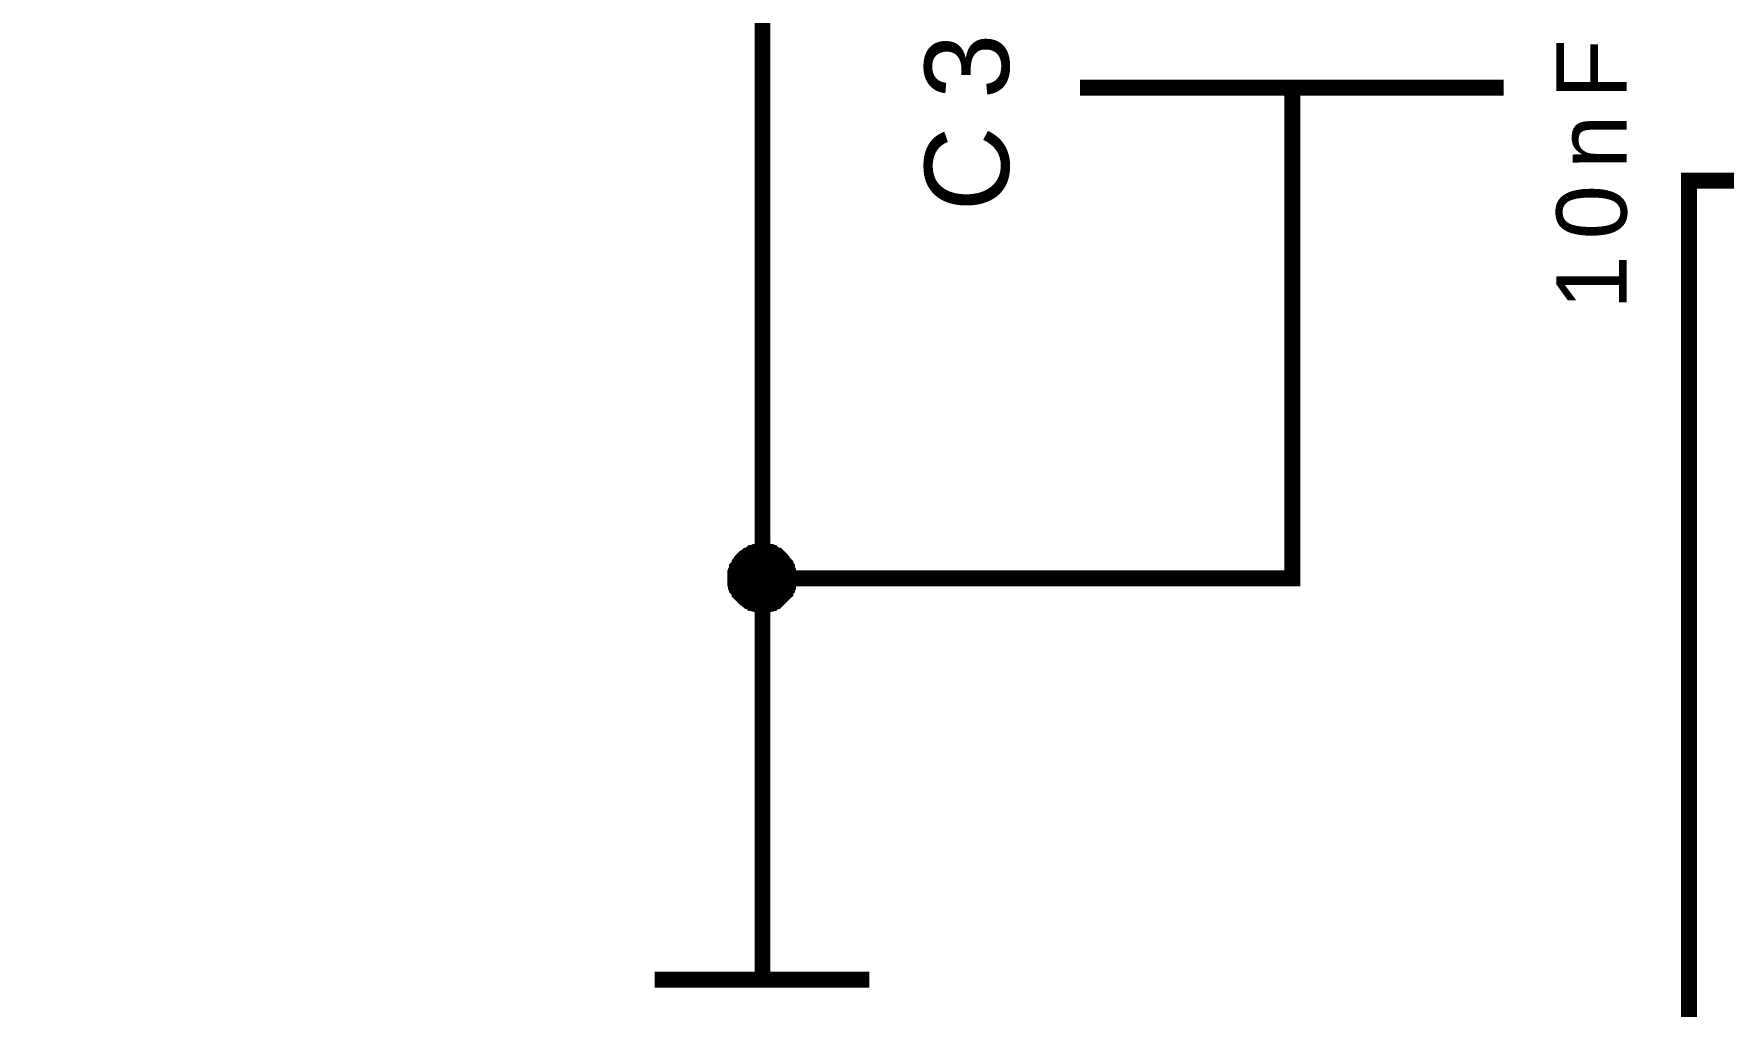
# Model space of a CAD drawing. Header units: millimetres. Extents: x -2024 to 917, y -725 to 13.
# Drawn here: x -1577.82 to -1545.95, y -422.25 to -403.9 of the extents above; entities that cross this region are included whole.
import ezdxf

# ---------------------------------------------------------------- set-up
doc = ezdxf.new("R2010")
doc.units = ezdxf.units.MM
doc.styles.get("Standard").update_dxf_attribs({"font": 'arial.ttf'})

msp = doc.modelspace()

# ---------------------------------------------------------------- linework, layer by layer
at = {"color": 7}
for points, const_width in [([(-1594.067, -389.173), (-1594.067, -396.674), (-1589.069, -396.674), (-1589.069, -430.421), (-1546.599, -430.421), (-1546.599, -406.676), (-1539.101, -406.676)], 0.3), ([(-1564.076, -396.674), (-1564.076, -414.177), (-1554.08, -414.177), (-1554.08, -407.918)], 0.3), ([(-1558.085, -404.92), (-1550.091, -404.92)], 0.3), ([(-1554.08, -404.92), (-1554.08, -407.918)], 0.3), ([(-1564.59, -414.177), (-1564.59, -414.144), (-1564.59, -414.127), (-1564.59, -414.094), (-1564.573, -414.078), (-1564.573, -414.044), (-1564.573, -414.028), (-1564.556, -413.995), (-1564.556, -413.978), (-1564.54, -413.962), (-1564.523, -413.928), (-1564.507, -413.912), (-1564.507, -413.895), (-1564.49, -413.879), (-1564.474, -413.846), (-1564.457, -413.829), (-1564.441, -413.813), (-1564.424, -413.796), (-1564.407, -413.779), (-1564.374, -413.763), (-1564.358, -413.746), (-1564.341, -413.746), (-1564.325, -413.73), (-1564.292, -413.713), (-1564.275, -413.697), (-1564.259, -413.697), (-1564.225, -413.68), (-1564.209, -413.68), (-1564.176, -413.68), (-1564.159, -413.664), (-1564.126, -413.664), (-1564.11, -413.664), (-1564.076, -413.664)], 0.3), ([(-1564.59, -414.177), (-1564.59, -414.144), (-1564.59, -414.127), (-1564.59, -414.094), (-1564.573, -414.078), (-1564.573, -414.044), (-1564.573, -414.028), (-1564.556, -413.995), (-1564.556, -413.978), (-1564.54, -413.962), (-1564.523, -413.928), (-1564.507, -413.912), (-1564.507, -413.895), (-1564.49, -413.879), (-1564.474, -413.846), (-1564.457, -413.829), (-1564.441, -413.813), (-1564.424, -413.796), (-1564.407, -413.779), (-1564.374, -413.763), (-1564.358, -413.746), (-1564.341, -413.746), (-1564.325, -413.73), (-1564.292, -413.713), (-1564.275, -413.697), (-1564.259, -413.697), (-1564.225, -413.68), (-1564.209, -413.68), (-1564.176, -413.68), (-1564.159, -413.664), (-1564.126, -413.664), (-1564.11, -413.664), (-1564.076, -413.664)], 0.3), ([(-1564.59, -414.177), (-1564.59, -414.144), (-1564.59, -414.127), (-1564.59, -414.094), (-1564.573, -414.078), (-1564.573, -414.044), (-1564.573, -414.028), (-1564.556, -413.995), (-1564.556, -413.978), (-1564.54, -413.962), (-1564.523, -413.928), (-1564.507, -413.912), (-1564.507, -413.895), (-1564.49, -413.879), (-1564.474, -413.846), (-1564.457, -413.829), (-1564.441, -413.813), (-1564.424, -413.796), (-1564.407, -413.779), (-1564.374, -413.763), (-1564.358, -413.746), (-1564.341, -413.746), (-1564.325, -413.73), (-1564.292, -413.713), (-1564.275, -413.697), (-1564.259, -413.697), (-1564.225, -413.68), (-1564.209, -413.68), (-1564.176, -413.68), (-1564.159, -413.664), (-1564.126, -413.664), (-1564.11, -413.664), (-1564.076, -413.664)], 0.3), ([(-1564.59, -414.177), (-1564.59, -414.144), (-1564.59, -414.127), (-1564.59, -414.094), (-1564.573, -414.078), (-1564.573, -414.044), (-1564.573, -414.028), (-1564.556, -413.995), (-1564.556, -413.978), (-1564.54, -413.962), (-1564.523, -413.928), (-1564.507, -413.912), (-1564.507, -413.895), (-1564.49, -413.879), (-1564.474, -413.846), (-1564.457, -413.829), (-1564.441, -413.813), (-1564.424, -413.796), (-1564.407, -413.779), (-1564.374, -413.763), (-1564.358, -413.746), (-1564.341, -413.746), (-1564.325, -413.73), (-1564.292, -413.713), (-1564.275, -413.697), (-1564.259, -413.697), (-1564.225, -413.68), (-1564.209, -413.68), (-1564.176, -413.68), (-1564.159, -413.664), (-1564.126, -413.664), (-1564.11, -413.664), (-1564.076, -413.664)], 0.3), ([(-1564.59, -414.177), (-1564.59, -414.144), (-1564.59, -414.127), (-1564.59, -414.094), (-1564.573, -414.078), (-1564.573, -414.044), (-1564.573, -414.028), (-1564.556, -413.995), (-1564.556, -413.978), (-1564.54, -413.962), (-1564.523, -413.928), (-1564.507, -413.912), (-1564.507, -413.895), (-1564.49, -413.879), (-1564.474, -413.846), (-1564.457, -413.829), (-1564.441, -413.813), (-1564.424, -413.796), (-1564.407, -413.779), (-1564.374, -413.763), (-1564.358, -413.746), (-1564.341, -413.746), (-1564.325, -413.73), (-1564.292, -413.713), (-1564.275, -413.697), (-1564.259, -413.697), (-1564.225, -413.68), (-1564.209, -413.68), (-1564.176, -413.68), (-1564.159, -413.664), (-1564.126, -413.664), (-1564.11, -413.664), (-1564.076, -413.664)], 0.0991), ([(-1564.59, -414.177), (-1564.59, -414.144), (-1564.59, -414.127), (-1564.59, -414.094), (-1564.573, -414.078), (-1564.573, -414.044), (-1564.573, -414.028), (-1564.556, -413.995), (-1564.556, -413.978), (-1564.54, -413.962), (-1564.523, -413.928), (-1564.507, -413.912), (-1564.507, -413.895), (-1564.49, -413.879), (-1564.474, -413.846), (-1564.457, -413.829), (-1564.441, -413.813), (-1564.424, -413.796), (-1564.407, -413.779), (-1564.374, -413.763), (-1564.358, -413.746), (-1564.341, -413.746), (-1564.325, -413.73), (-1564.292, -413.713), (-1564.275, -413.697), (-1564.259, -413.697), (-1564.225, -413.68), (-1564.209, -413.68), (-1564.176, -413.68), (-1564.159, -413.664), (-1564.126, -413.664), (-1564.11, -413.664), (-1564.076, -413.664)], 0.0991), ([(-1564.59, -414.177), (-1564.59, -414.144), (-1564.59, -414.127), (-1564.59, -414.094), (-1564.573, -414.078), (-1564.573, -414.044), (-1564.573, -414.028), (-1564.556, -413.995), (-1564.556, -413.978), (-1564.54, -413.962), (-1564.523, -413.928), (-1564.507, -413.912), (-1564.507, -413.895), (-1564.49, -413.879), (-1564.474, -413.846), (-1564.457, -413.829), (-1564.441, -413.813), (-1564.424, -413.796), (-1564.407, -413.779), (-1564.374, -413.763), (-1564.358, -413.746), (-1564.341, -413.746), (-1564.325, -413.73), (-1564.292, -413.713), (-1564.275, -413.697), (-1564.259, -413.697), (-1564.225, -413.68), (-1564.209, -413.68), (-1564.176, -413.68), (-1564.159, -413.664), (-1564.126, -413.664), (-1564.11, -413.664), (-1564.076, -413.664)], 0.0991), ([(-1564.59, -414.177), (-1564.59, -414.144), (-1564.59, -414.127), (-1564.59, -414.094), (-1564.573, -414.078), (-1564.573, -414.044), (-1564.573, -414.028), (-1564.556, -413.995), (-1564.556, -413.978), (-1564.54, -413.962), (-1564.523, -413.928), (-1564.507, -413.912), (-1564.507, -413.895), (-1564.49, -413.879), (-1564.474, -413.846), (-1564.457, -413.829), (-1564.441, -413.813), (-1564.424, -413.796), (-1564.407, -413.779), (-1564.374, -413.763), (-1564.358, -413.746), (-1564.341, -413.746), (-1564.325, -413.73), (-1564.292, -413.713), (-1564.275, -413.697), (-1564.259, -413.697), (-1564.225, -413.68), (-1564.209, -413.68), (-1564.176, -413.68), (-1564.159, -413.664), (-1564.126, -413.664), (-1564.11, -413.664), (-1564.076, -413.664)], 0.0991), ([(-1564.076, -413.664), (-1564.076, -413.664)], 0.3), ([(-1564.076, -413.664), (-1564.043, -413.664), (-1564.027, -413.664), (-1563.994, -413.664), (-1563.977, -413.68), (-1563.944, -413.68), (-1563.928, -413.68), (-1563.911, -413.697), (-1563.878, -413.697), (-1563.861, -413.713), (-1563.845, -413.73), (-1563.812, -413.746), (-1563.795, -413.746), (-1563.779, -413.763), (-1563.762, -413.779), (-1563.745, -413.796), (-1563.729, -413.813), (-1563.712, -413.829), (-1563.696, -413.846), (-1563.679, -413.879), (-1563.663, -413.895), (-1563.646, -413.912), (-1563.646, -413.928), (-1563.63, -413.962), (-1563.613, -413.978), (-1563.613, -413.995), (-1563.596, -414.028), (-1563.596, -414.044), (-1563.596, -414.078), (-1563.58, -414.094), (-1563.58, -414.127), (-1563.58, -414.144), (-1563.58, -414.177)], 0.3), ([(-1564.076, -413.664), (-1564.076, -413.664)], 0.3), ([(-1564.076, -413.664), (-1564.043, -413.664), (-1564.027, -413.664), (-1563.994, -413.664), (-1563.977, -413.68), (-1563.944, -413.68), (-1563.928, -413.68), (-1563.911, -413.697), (-1563.878, -413.697), (-1563.861, -413.713), (-1563.845, -413.73), (-1563.812, -413.746), (-1563.795, -413.746), (-1563.779, -413.763), (-1563.762, -413.779), (-1563.745, -413.796), (-1563.729, -413.813), (-1563.712, -413.829), (-1563.696, -413.846), (-1563.679, -413.879), (-1563.663, -413.895), (-1563.646, -413.912), (-1563.646, -413.928), (-1563.63, -413.962), (-1563.613, -413.978), (-1563.613, -413.995), (-1563.596, -414.028), (-1563.596, -414.044), (-1563.596, -414.078), (-1563.58, -414.094), (-1563.58, -414.127), (-1563.58, -414.144), (-1563.58, -414.177)], 0.3), ([(-1564.076, -413.664), (-1564.076, -413.664)], 0.3), ([(-1564.076, -413.664), (-1564.043, -413.664), (-1564.027, -413.664), (-1563.994, -413.664), (-1563.977, -413.68), (-1563.944, -413.68), (-1563.928, -413.68), (-1563.911, -413.697), (-1563.878, -413.697), (-1563.861, -413.713), (-1563.845, -413.73), (-1563.812, -413.746), (-1563.795, -413.746), (-1563.779, -413.763), (-1563.762, -413.779), (-1563.745, -413.796), (-1563.729, -413.813), (-1563.712, -413.829), (-1563.696, -413.846), (-1563.679, -413.879), (-1563.663, -413.895), (-1563.646, -413.912), (-1563.646, -413.928), (-1563.63, -413.962), (-1563.613, -413.978), (-1563.613, -413.995), (-1563.596, -414.028), (-1563.596, -414.044), (-1563.596, -414.078), (-1563.58, -414.094), (-1563.58, -414.127), (-1563.58, -414.144), (-1563.58, -414.177)], 0.3), ([(-1564.076, -413.664), (-1564.076, -413.664)], 0.3), ([(-1564.076, -413.664), (-1564.043, -413.664), (-1564.027, -413.664), (-1563.994, -413.664), (-1563.977, -413.68), (-1563.944, -413.68), (-1563.928, -413.68), (-1563.911, -413.697), (-1563.878, -413.697), (-1563.861, -413.713), (-1563.845, -413.73), (-1563.812, -413.746), (-1563.795, -413.746), (-1563.779, -413.763), (-1563.762, -413.779), (-1563.745, -413.796), (-1563.729, -413.813), (-1563.712, -413.829), (-1563.696, -413.846), (-1563.679, -413.879), (-1563.663, -413.895), (-1563.646, -413.912), (-1563.646, -413.928), (-1563.63, -413.962), (-1563.613, -413.978), (-1563.613, -413.995), (-1563.596, -414.028), (-1563.596, -414.044), (-1563.596, -414.078), (-1563.58, -414.094), (-1563.58, -414.127), (-1563.58, -414.144), (-1563.58, -414.177)], 0.3), ([(-1564.076, -413.664), (-1564.076, -413.664)], 0.0991), ([(-1564.076, -413.664), (-1564.043, -413.664), (-1564.027, -413.664), (-1563.994, -413.664), (-1563.977, -413.68), (-1563.944, -413.68), (-1563.928, -413.68), (-1563.911, -413.697), (-1563.878, -413.697), (-1563.861, -413.713), (-1563.845, -413.73), (-1563.812, -413.746), (-1563.795, -413.746), (-1563.779, -413.763), (-1563.762, -413.779), (-1563.745, -413.796), (-1563.729, -413.813), (-1563.712, -413.829), (-1563.696, -413.846), (-1563.679, -413.879), (-1563.663, -413.895), (-1563.646, -413.912), (-1563.646, -413.928), (-1563.63, -413.962), (-1563.613, -413.978), (-1563.613, -413.995), (-1563.596, -414.028), (-1563.596, -414.044), (-1563.596, -414.078), (-1563.58, -414.094), (-1563.58, -414.127), (-1563.58, -414.144), (-1563.58, -414.177)], 0.0991), ([(-1564.076, -413.664), (-1564.076, -413.664)], 0.0991), ([(-1564.076, -413.664), (-1564.043, -413.664), (-1564.027, -413.664), (-1563.994, -413.664), (-1563.977, -413.68), (-1563.944, -413.68), (-1563.928, -413.68), (-1563.911, -413.697), (-1563.878, -413.697), (-1563.861, -413.713), (-1563.845, -413.73), (-1563.812, -413.746), (-1563.795, -413.746), (-1563.779, -413.763), (-1563.762, -413.779), (-1563.745, -413.796), (-1563.729, -413.813), (-1563.712, -413.829), (-1563.696, -413.846), (-1563.679, -413.879), (-1563.663, -413.895), (-1563.646, -413.912), (-1563.646, -413.928), (-1563.63, -413.962), (-1563.613, -413.978), (-1563.613, -413.995), (-1563.596, -414.028), (-1563.596, -414.044), (-1563.596, -414.078), (-1563.58, -414.094), (-1563.58, -414.127), (-1563.58, -414.144), (-1563.58, -414.177)], 0.0991), ([(-1564.076, -413.664), (-1564.076, -413.664)], 0.0991), ([(-1564.076, -413.664), (-1564.043, -413.664), (-1564.027, -413.664), (-1563.994, -413.664), (-1563.977, -413.68), (-1563.944, -413.68), (-1563.928, -413.68), (-1563.911, -413.697), (-1563.878, -413.697), (-1563.861, -413.713), (-1563.845, -413.73), (-1563.812, -413.746), (-1563.795, -413.746), (-1563.779, -413.763), (-1563.762, -413.779), (-1563.745, -413.796), (-1563.729, -413.813), (-1563.712, -413.829), (-1563.696, -413.846), (-1563.679, -413.879), (-1563.663, -413.895), (-1563.646, -413.912), (-1563.646, -413.928), (-1563.63, -413.962), (-1563.613, -413.978), (-1563.613, -413.995), (-1563.596, -414.028), (-1563.596, -414.044), (-1563.596, -414.078), (-1563.58, -414.094), (-1563.58, -414.127), (-1563.58, -414.144), (-1563.58, -414.177)], 0.0991), ([(-1564.076, -413.664), (-1564.076, -413.664)], 0.0991), ([(-1564.076, -413.664), (-1564.043, -413.664), (-1564.027, -413.664), (-1563.994, -413.664), (-1563.977, -413.68), (-1563.944, -413.68), (-1563.928, -413.68), (-1563.911, -413.697), (-1563.878, -413.697), (-1563.861, -413.713), (-1563.845, -413.73), (-1563.812, -413.746), (-1563.795, -413.746), (-1563.779, -413.763), (-1563.762, -413.779), (-1563.745, -413.796), (-1563.729, -413.813), (-1563.712, -413.829), (-1563.696, -413.846), (-1563.679, -413.879), (-1563.663, -413.895), (-1563.646, -413.912), (-1563.646, -413.928), (-1563.63, -413.962), (-1563.613, -413.978), (-1563.613, -413.995), (-1563.596, -414.028), (-1563.596, -414.044), (-1563.596, -414.078), (-1563.58, -414.094), (-1563.58, -414.127), (-1563.58, -414.144), (-1563.58, -414.177)], 0.0991), ([(-1564.076, -414.674), (-1564.11, -414.674), (-1564.126, -414.674), (-1564.159, -414.674), (-1564.176, -414.657), (-1564.209, -414.657), (-1564.225, -414.657), (-1564.259, -414.641), (-1564.275, -414.641), (-1564.292, -414.624), (-1564.325, -414.607), (-1564.341, -414.607), (-1564.358, -414.591), (-1564.374, -414.574), (-1564.407, -414.558), (-1564.424, -414.541), (-1564.441, -414.525), (-1564.457, -414.508), (-1564.474, -414.491), (-1564.49, -414.475), (-1564.507, -414.458), (-1564.507, -414.442), (-1564.523, -414.409), (-1564.54, -414.392), (-1564.556, -414.376), (-1564.556, -414.342), (-1564.573, -414.326), (-1564.573, -414.309), (-1564.573, -414.276), (-1564.59, -414.26), (-1564.59, -414.227), (-1564.59, -414.21), (-1564.59, -414.177)], 0.3), ([(-1564.59, -414.177), (-1564.59, -414.177)], 0.3), ([(-1564.076, -414.674), (-1564.11, -414.674), (-1564.126, -414.674), (-1564.159, -414.674), (-1564.176, -414.657), (-1564.209, -414.657), (-1564.225, -414.657), (-1564.259, -414.641), (-1564.275, -414.641), (-1564.292, -414.624), (-1564.325, -414.607), (-1564.341, -414.607), (-1564.358, -414.591), (-1564.374, -414.574), (-1564.407, -414.558), (-1564.424, -414.541), (-1564.441, -414.525), (-1564.457, -414.508), (-1564.474, -414.491), (-1564.49, -414.475), (-1564.507, -414.458), (-1564.507, -414.442), (-1564.523, -414.409), (-1564.54, -414.392), (-1564.556, -414.376), (-1564.556, -414.342), (-1564.573, -414.326), (-1564.573, -414.309), (-1564.573, -414.276), (-1564.59, -414.26), (-1564.59, -414.227), (-1564.59, -414.21), (-1564.59, -414.177)], 0.3), ([(-1564.59, -414.177), (-1564.59, -414.177)], 0.3), ([(-1564.076, -414.674), (-1564.11, -414.674), (-1564.126, -414.674), (-1564.159, -414.674), (-1564.176, -414.657), (-1564.209, -414.657), (-1564.225, -414.657), (-1564.259, -414.641), (-1564.275, -414.641), (-1564.292, -414.624), (-1564.325, -414.607), (-1564.341, -414.607), (-1564.358, -414.591), (-1564.374, -414.574), (-1564.407, -414.558), (-1564.424, -414.541), (-1564.441, -414.525), (-1564.457, -414.508), (-1564.474, -414.491), (-1564.49, -414.475), (-1564.507, -414.458), (-1564.507, -414.442), (-1564.523, -414.409), (-1564.54, -414.392), (-1564.556, -414.376), (-1564.556, -414.342), (-1564.573, -414.326), (-1564.573, -414.309), (-1564.573, -414.276), (-1564.59, -414.26), (-1564.59, -414.227), (-1564.59, -414.21), (-1564.59, -414.177)], 0.3), ([(-1564.59, -414.177), (-1564.59, -414.177)], 0.3), ([(-1564.076, -414.674), (-1564.11, -414.674), (-1564.126, -414.674), (-1564.159, -414.674), (-1564.176, -414.657), (-1564.209, -414.657), (-1564.225, -414.657), (-1564.259, -414.641), (-1564.275, -414.641), (-1564.292, -414.624), (-1564.325, -414.607), (-1564.341, -414.607), (-1564.358, -414.591), (-1564.374, -414.574), (-1564.407, -414.558), (-1564.424, -414.541), (-1564.441, -414.525), (-1564.457, -414.508), (-1564.474, -414.491), (-1564.49, -414.475), (-1564.507, -414.458), (-1564.507, -414.442), (-1564.523, -414.409), (-1564.54, -414.392), (-1564.556, -414.376), (-1564.556, -414.342), (-1564.573, -414.326), (-1564.573, -414.309), (-1564.573, -414.276), (-1564.59, -414.26), (-1564.59, -414.227), (-1564.59, -414.21), (-1564.59, -414.177)], 0.3), ([(-1564.59, -414.177), (-1564.59, -414.177)], 0.3), ([(-1564.076, -414.674), (-1564.11, -414.674), (-1564.126, -414.674), (-1564.159, -414.674), (-1564.176, -414.657), (-1564.209, -414.657), (-1564.225, -414.657), (-1564.259, -414.641), (-1564.275, -414.641), (-1564.292, -414.624), (-1564.325, -414.607), (-1564.341, -414.607), (-1564.358, -414.591), (-1564.374, -414.574), (-1564.407, -414.558), (-1564.424, -414.541), (-1564.441, -414.525), (-1564.457, -414.508), (-1564.474, -414.491), (-1564.49, -414.475), (-1564.507, -414.458), (-1564.507, -414.442), (-1564.523, -414.409), (-1564.54, -414.392), (-1564.556, -414.376), (-1564.556, -414.342), (-1564.573, -414.326), (-1564.573, -414.309), (-1564.573, -414.276), (-1564.59, -414.26), (-1564.59, -414.227), (-1564.59, -414.21), (-1564.59, -414.177)], 0.0991), ([(-1564.59, -414.177), (-1564.59, -414.177)], 0.0991), ([(-1564.076, -414.674), (-1564.11, -414.674), (-1564.126, -414.674), (-1564.159, -414.674), (-1564.176, -414.657), (-1564.209, -414.657), (-1564.225, -414.657), (-1564.259, -414.641), (-1564.275, -414.641), (-1564.292, -414.624), (-1564.325, -414.607), (-1564.341, -414.607), (-1564.358, -414.591), (-1564.374, -414.574), (-1564.407, -414.558), (-1564.424, -414.541), (-1564.441, -414.525), (-1564.457, -414.508), (-1564.474, -414.491), (-1564.49, -414.475), (-1564.507, -414.458), (-1564.507, -414.442), (-1564.523, -414.409), (-1564.54, -414.392), (-1564.556, -414.376), (-1564.556, -414.342), (-1564.573, -414.326), (-1564.573, -414.309), (-1564.573, -414.276), (-1564.59, -414.26), (-1564.59, -414.227), (-1564.59, -414.21), (-1564.59, -414.177)], 0.0991), ([(-1564.59, -414.177), (-1564.59, -414.177)], 0.0991), ([(-1564.076, -414.674), (-1564.11, -414.674), (-1564.126, -414.674), (-1564.159, -414.674), (-1564.176, -414.657), (-1564.209, -414.657), (-1564.225, -414.657), (-1564.259, -414.641), (-1564.275, -414.641), (-1564.292, -414.624), (-1564.325, -414.607), (-1564.341, -414.607), (-1564.358, -414.591), (-1564.374, -414.574), (-1564.407, -414.558), (-1564.424, -414.541), (-1564.441, -414.525), (-1564.457, -414.508), (-1564.474, -414.491), (-1564.49, -414.475), (-1564.507, -414.458), (-1564.507, -414.442), (-1564.523, -414.409), (-1564.54, -414.392), (-1564.556, -414.376), (-1564.556, -414.342), (-1564.573, -414.326), (-1564.573, -414.309), (-1564.573, -414.276), (-1564.59, -414.26), (-1564.59, -414.227), (-1564.59, -414.21), (-1564.59, -414.177)], 0.0991), ([(-1564.59, -414.177), (-1564.59, -414.177)], 0.0991), ([(-1564.076, -414.674), (-1564.11, -414.674), (-1564.126, -414.674), (-1564.159, -414.674), (-1564.176, -414.657), (-1564.209, -414.657), (-1564.225, -414.657), (-1564.259, -414.641), (-1564.275, -414.641), (-1564.292, -414.624), (-1564.325, -414.607), (-1564.341, -414.607), (-1564.358, -414.591), (-1564.374, -414.574), (-1564.407, -414.558), (-1564.424, -414.541), (-1564.441, -414.525), (-1564.457, -414.508), (-1564.474, -414.491), (-1564.49, -414.475), (-1564.507, -414.458), (-1564.507, -414.442), (-1564.523, -414.409), (-1564.54, -414.392), (-1564.556, -414.376), (-1564.556, -414.342), (-1564.573, -414.326), (-1564.573, -414.309), (-1564.573, -414.276), (-1564.59, -414.26), (-1564.59, -414.227), (-1564.59, -414.21), (-1564.59, -414.177)], 0.0991), ([(-1564.59, -414.177), (-1564.59, -414.177)], 0.0991), ([(-1563.58, -414.177), (-1563.58, -414.21), (-1563.58, -414.227), (-1563.58, -414.26), (-1563.596, -414.276), (-1563.596, -414.309), (-1563.596, -414.326), (-1563.613, -414.342), (-1563.613, -414.376), (-1563.63, -414.392), (-1563.646, -414.409), (-1563.646, -414.442), (-1563.663, -414.458), (-1563.679, -414.475), (-1563.696, -414.491), (-1563.712, -414.508), (-1563.729, -414.525), (-1563.745, -414.541), (-1563.762, -414.558), (-1563.779, -414.574), (-1563.795, -414.591), (-1563.812, -414.607), (-1563.845, -414.607), (-1563.861, -414.624), (-1563.878, -414.641), (-1563.911, -414.641), (-1563.928, -414.657), (-1563.944, -414.657), (-1563.977, -414.657), (-1563.994, -414.674), (-1564.027, -414.674), (-1564.043, -414.674), (-1564.076, -414.674)], 0.3), ([(-1564.076, -414.177), (-1564.076, -416.677)], 0.3), ([(-1563.58, -414.177), (-1563.58, -414.21), (-1563.58, -414.227), (-1563.58, -414.26), (-1563.596, -414.276), (-1563.596, -414.309), (-1563.596, -414.326), (-1563.613, -414.342), (-1563.613, -414.376), (-1563.63, -414.392), (-1563.646, -414.409), (-1563.646, -414.442), (-1563.663, -414.458), (-1563.679, -414.475), (-1563.696, -414.491), (-1563.712, -414.508), (-1563.729, -414.525), (-1563.745, -414.541), (-1563.762, -414.558), (-1563.779, -414.574), (-1563.795, -414.591), (-1563.812, -414.607), (-1563.845, -414.607), (-1563.861, -414.624), (-1563.878, -414.641), (-1563.911, -414.641), (-1563.928, -414.657), (-1563.944, -414.657), (-1563.977, -414.657), (-1563.994, -414.674), (-1564.027, -414.674), (-1564.043, -414.674), (-1564.076, -414.674)], 0.3), ([(-1563.58, -414.177), (-1563.58, -414.21), (-1563.58, -414.227), (-1563.58, -414.26), (-1563.596, -414.276), (-1563.596, -414.309), (-1563.596, -414.326), (-1563.613, -414.342), (-1563.613, -414.376), (-1563.63, -414.392), (-1563.646, -414.409), (-1563.646, -414.442), (-1563.663, -414.458), (-1563.679, -414.475), (-1563.696, -414.491), (-1563.712, -414.508), (-1563.729, -414.525), (-1563.745, -414.541), (-1563.762, -414.558), (-1563.779, -414.574), (-1563.795, -414.591), (-1563.812, -414.607), (-1563.845, -414.607), (-1563.861, -414.624), (-1563.878, -414.641), (-1563.911, -414.641), (-1563.928, -414.657), (-1563.944, -414.657), (-1563.977, -414.657), (-1563.994, -414.674), (-1564.027, -414.674), (-1564.043, -414.674), (-1564.076, -414.674)], 0.3), ([(-1563.58, -414.177), (-1563.58, -414.21), (-1563.58, -414.227), (-1563.58, -414.26), (-1563.596, -414.276), (-1563.596, -414.309), (-1563.596, -414.326), (-1563.613, -414.342), (-1563.613, -414.376), (-1563.63, -414.392), (-1563.646, -414.409), (-1563.646, -414.442), (-1563.663, -414.458), (-1563.679, -414.475), (-1563.696, -414.491), (-1563.712, -414.508), (-1563.729, -414.525), (-1563.745, -414.541), (-1563.762, -414.558), (-1563.779, -414.574), (-1563.795, -414.591), (-1563.812, -414.607), (-1563.845, -414.607), (-1563.861, -414.624), (-1563.878, -414.641), (-1563.911, -414.641), (-1563.928, -414.657), (-1563.944, -414.657), (-1563.977, -414.657), (-1563.994, -414.674), (-1564.027, -414.674), (-1564.043, -414.674), (-1564.076, -414.674)], 0.3), ([(-1563.58, -414.177), (-1563.58, -414.21), (-1563.58, -414.227), (-1563.58, -414.26), (-1563.596, -414.276), (-1563.596, -414.309), (-1563.596, -414.326), (-1563.613, -414.342), (-1563.613, -414.376), (-1563.63, -414.392), (-1563.646, -414.409), (-1563.646, -414.442), (-1563.663, -414.458), (-1563.679, -414.475), (-1563.696, -414.491), (-1563.712, -414.508), (-1563.729, -414.525), (-1563.745, -414.541), (-1563.762, -414.558), (-1563.779, -414.574), (-1563.795, -414.591), (-1563.812, -414.607), (-1563.845, -414.607), (-1563.861, -414.624), (-1563.878, -414.641), (-1563.911, -414.641), (-1563.928, -414.657), (-1563.944, -414.657), (-1563.977, -414.657), (-1563.994, -414.674), (-1564.027, -414.674), (-1564.043, -414.674), (-1564.076, -414.674)], 0.0991), ([(-1563.58, -414.177), (-1563.58, -414.21), (-1563.58, -414.227), (-1563.58, -414.26), (-1563.596, -414.276), (-1563.596, -414.309), (-1563.596, -414.326), (-1563.613, -414.342), (-1563.613, -414.376), (-1563.63, -414.392), (-1563.646, -414.409), (-1563.646, -414.442), (-1563.663, -414.458), (-1563.679, -414.475), (-1563.696, -414.491), (-1563.712, -414.508), (-1563.729, -414.525), (-1563.745, -414.541), (-1563.762, -414.558), (-1563.779, -414.574), (-1563.795, -414.591), (-1563.812, -414.607), (-1563.845, -414.607), (-1563.861, -414.624), (-1563.878, -414.641), (-1563.911, -414.641), (-1563.928, -414.657), (-1563.944, -414.657), (-1563.977, -414.657), (-1563.994, -414.674), (-1564.027, -414.674), (-1564.043, -414.674), (-1564.076, -414.674)], 0.0991), ([(-1563.58, -414.177), (-1563.58, -414.21), (-1563.58, -414.227), (-1563.58, -414.26), (-1563.596, -414.276), (-1563.596, -414.309), (-1563.596, -414.326), (-1563.613, -414.342), (-1563.613, -414.376), (-1563.63, -414.392), (-1563.646, -414.409), (-1563.646, -414.442), (-1563.663, -414.458), (-1563.679, -414.475), (-1563.696, -414.491), (-1563.712, -414.508), (-1563.729, -414.525), (-1563.745, -414.541), (-1563.762, -414.558), (-1563.779, -414.574), (-1563.795, -414.591), (-1563.812, -414.607), (-1563.845, -414.607), (-1563.861, -414.624), (-1563.878, -414.641), (-1563.911, -414.641), (-1563.928, -414.657), (-1563.944, -414.657), (-1563.977, -414.657), (-1563.994, -414.674), (-1564.027, -414.674), (-1564.043, -414.674), (-1564.076, -414.674)], 0.0991), ([(-1563.58, -414.177), (-1563.58, -414.21), (-1563.58, -414.227), (-1563.58, -414.26), (-1563.596, -414.276), (-1563.596, -414.309), (-1563.596, -414.326), (-1563.613, -414.342), (-1563.613, -414.376), (-1563.63, -414.392), (-1563.646, -414.409), (-1563.646, -414.442), (-1563.663, -414.458), (-1563.679, -414.475), (-1563.696, -414.491), (-1563.712, -414.508), (-1563.729, -414.525), (-1563.745, -414.541), (-1563.762, -414.558), (-1563.779, -414.574), (-1563.795, -414.591), (-1563.812, -414.607), (-1563.845, -414.607), (-1563.861, -414.624), (-1563.878, -414.641), (-1563.911, -414.641), (-1563.928, -414.657), (-1563.944, -414.657), (-1563.977, -414.657), (-1563.994, -414.674), (-1564.027, -414.674), (-1564.043, -414.674), (-1564.076, -414.674)], 0.0991), ([(-1563.58, -414.177), (-1563.58, -414.177), (-1563.58, -414.177), (-1563.58, -414.177), (-1563.58, -414.177), (-1563.58, -414.177), (-1563.58, -414.177), (-1563.58, -414.177), (-1563.58, -414.177), (-1563.58, -414.177), (-1563.58, -414.177), (-1563.58, -414.177), (-1563.58, -414.177), (-1563.58, -414.177), (-1563.58, -414.177), (-1563.58, -414.177), (-1563.58, -414.177), (-1563.58, -414.177), (-1563.58, -414.177), (-1563.58, -414.177), (-1563.58, -414.177), (-1563.58, -414.177), (-1563.58, -414.177), (-1563.58, -414.177), (-1563.58, -414.177), (-1563.58, -414.177), (-1563.58, -414.177), (-1563.58, -414.177), (-1563.58, -414.177), (-1563.58, -414.177), (-1563.58, -414.177), (-1563.58, -414.177), (-1563.58, -414.177)], 0.3), ([(-1563.58, -414.177), (-1563.58, -414.177)], 0.3), ([(-1563.58, -414.177), (-1563.58, -414.177), (-1563.58, -414.177), (-1563.58, -414.177), (-1563.58, -414.177), (-1563.58, -414.177), (-1563.58, -414.177), (-1563.58, -414.177), (-1563.58, -414.177), (-1563.58, -414.177), (-1563.58, -414.177), (-1563.58, -414.177), (-1563.58, -414.177), (-1563.58, -414.177), (-1563.58, -414.177), (-1563.58, -414.177), (-1563.58, -414.177), (-1563.58, -414.177), (-1563.58, -414.177), (-1563.58, -414.177), (-1563.58, -414.177), (-1563.58, -414.177), (-1563.58, -414.177), (-1563.58, -414.177), (-1563.58, -414.177), (-1563.58, -414.177), (-1563.58, -414.177), (-1563.58, -414.177), (-1563.58, -414.177), (-1563.58, -414.177), (-1563.58, -414.177), (-1563.58, -414.177), (-1563.58, -414.177)], 0.3), ([(-1563.58, -414.177), (-1563.58, -414.177)], 0.3), ([(-1563.58, -414.177), (-1563.58, -414.177), (-1563.58, -414.177), (-1563.58, -414.177), (-1563.58, -414.177), (-1563.58, -414.177), (-1563.58, -414.177), (-1563.58, -414.177), (-1563.58, -414.177), (-1563.58, -414.177), (-1563.58, -414.177), (-1563.58, -414.177), (-1563.58, -414.177), (-1563.58, -414.177), (-1563.58, -414.177), (-1563.58, -414.177), (-1563.58, -414.177), (-1563.58, -414.177), (-1563.58, -414.177), (-1563.58, -414.177), (-1563.58, -414.177), (-1563.58, -414.177), (-1563.58, -414.177), (-1563.58, -414.177), (-1563.58, -414.177), (-1563.58, -414.177), (-1563.58, -414.177), (-1563.58, -414.177), (-1563.58, -414.177), (-1563.58, -414.177), (-1563.58, -414.177), (-1563.58, -414.177), (-1563.58, -414.177)], 0.3), ([(-1563.58, -414.177), (-1563.58, -414.177)], 0.3), ([(-1563.58, -414.177), (-1563.58, -414.177), (-1563.58, -414.177), (-1563.58, -414.177), (-1563.58, -414.177), (-1563.58, -414.177), (-1563.58, -414.177), (-1563.58, -414.177), (-1563.58, -414.177), (-1563.58, -414.177), (-1563.58, -414.177), (-1563.58, -414.177), (-1563.58, -414.177), (-1563.58, -414.177), (-1563.58, -414.177), (-1563.58, -414.177), (-1563.58, -414.177), (-1563.58, -414.177), (-1563.58, -414.177), (-1563.58, -414.177), (-1563.58, -414.177), (-1563.58, -414.177), (-1563.58, -414.177), (-1563.58, -414.177), (-1563.58, -414.177), (-1563.58, -414.177), (-1563.58, -414.177), (-1563.58, -414.177), (-1563.58, -414.177), (-1563.58, -414.177), (-1563.58, -414.177), (-1563.58, -414.177), (-1563.58, -414.177)], 0.3), ([(-1563.58, -414.177), (-1563.58, -414.177)], 0.3), ([(-1563.58, -414.177), (-1563.58, -414.177), (-1563.58, -414.177), (-1563.58, -414.177), (-1563.58, -414.177), (-1563.58, -414.177), (-1563.58, -414.177), (-1563.58, -414.177), (-1563.58, -414.177), (-1563.58, -414.177), (-1563.58, -414.177), (-1563.58, -414.177), (-1563.58, -414.177), (-1563.58, -414.177), (-1563.58, -414.177), (-1563.58, -414.177), (-1563.58, -414.177), (-1563.58, -414.177), (-1563.58, -414.177), (-1563.58, -414.177), (-1563.58, -414.177), (-1563.58, -414.177), (-1563.58, -414.177), (-1563.58, -414.177), (-1563.58, -414.177), (-1563.58, -414.177), (-1563.58, -414.177), (-1563.58, -414.177), (-1563.58, -414.177), (-1563.58, -414.177), (-1563.58, -414.177), (-1563.58, -414.177), (-1563.58, -414.177)], 0.0991), ([(-1563.58, -414.177), (-1563.58, -414.177)], 0.0991), ([(-1563.58, -414.177), (-1563.58, -414.177), (-1563.58, -414.177), (-1563.58, -414.177), (-1563.58, -414.177), (-1563.58, -414.177), (-1563.58, -414.177), (-1563.58, -414.177), (-1563.58, -414.177), (-1563.58, -414.177), (-1563.58, -414.177), (-1563.58, -414.177), (-1563.58, -414.177), (-1563.58, -414.177), (-1563.58, -414.177), (-1563.58, -414.177), (-1563.58, -414.177), (-1563.58, -414.177), (-1563.58, -414.177), (-1563.58, -414.177), (-1563.58, -414.177), (-1563.58, -414.177), (-1563.58, -414.177), (-1563.58, -414.177), (-1563.58, -414.177), (-1563.58, -414.177), (-1563.58, -414.177), (-1563.58, -414.177), (-1563.58, -414.177), (-1563.58, -414.177), (-1563.58, -414.177), (-1563.58, -414.177), (-1563.58, -414.177)], 0.0991), ([(-1563.58, -414.177), (-1563.58, -414.177)], 0.0991), ([(-1563.58, -414.177), (-1563.58, -414.177), (-1563.58, -414.177), (-1563.58, -414.177), (-1563.58, -414.177), (-1563.58, -414.177), (-1563.58, -414.177), (-1563.58, -414.177), (-1563.58, -414.177), (-1563.58, -414.177), (-1563.58, -414.177), (-1563.58, -414.177), (-1563.58, -414.177), (-1563.58, -414.177), (-1563.58, -414.177), (-1563.58, -414.177), (-1563.58, -414.177), (-1563.58, -414.177), (-1563.58, -414.177), (-1563.58, -414.177), (-1563.58, -414.177), (-1563.58, -414.177), (-1563.58, -414.177), (-1563.58, -414.177), (-1563.58, -414.177), (-1563.58, -414.177), (-1563.58, -414.177), (-1563.58, -414.177), (-1563.58, -414.177), (-1563.58, -414.177), (-1563.58, -414.177), (-1563.58, -414.177), (-1563.58, -414.177)], 0.0991), ([(-1563.58, -414.177), (-1563.58, -414.177)], 0.0991), ([(-1563.58, -414.177), (-1563.58, -414.177), (-1563.58, -414.177), (-1563.58, -414.177), (-1563.58, -414.177), (-1563.58, -414.177), (-1563.58, -414.177), (-1563.58, -414.177), (-1563.58, -414.177), (-1563.58, -414.177), (-1563.58, -414.177), (-1563.58, -414.177), (-1563.58, -414.177), (-1563.58, -414.177), (-1563.58, -414.177), (-1563.58, -414.177), (-1563.58, -414.177), (-1563.58, -414.177), (-1563.58, -414.177), (-1563.58, -414.177), (-1563.58, -414.177), (-1563.58, -414.177), (-1563.58, -414.177), (-1563.58, -414.177), (-1563.58, -414.177), (-1563.58, -414.177), (-1563.58, -414.177), (-1563.58, -414.177), (-1563.58, -414.177), (-1563.58, -414.177), (-1563.58, -414.177), (-1563.58, -414.177), (-1563.58, -414.177)], 0.0991), ([(-1563.58, -414.177), (-1563.58, -414.177)], 0.0991), ([(-1564.076, -416.677), (-1564.076, -421.744)], 0.3), ([(-1566.112, -421.744), (-1562.057, -421.744)], 0.3)]:
    msp.add_lwpolyline(points, dxfattribs=dict(at, const_width=const_width))
at = {"color": 7, "const_width": 0.508}
msp.add_lwpolyline([(-1564.352, -414.162, 1), (-1563.844, -414.162, 1)], format="xyb", close=True, dxfattribs=at)

# ---------------------------------------------------------------- texts
at = {"color": 7}
for s, height, p in [('3', 1.59, (-1559.426, -405.136)), ('F', 1.325, (-1547.774, -405.136)), ('n', 1.325, (-1547.774, -406.46)), ('C', 1.59, (-1559.426, -407.255)), ('0', 1.325, (-1547.774, -407.785)), ('1', 1.325, (-1547.774, -409.11))]:
    msp.add_text(s, height=height, rotation=90, dxfattribs=at).set_placement(p)

doc.saveas('drawing.dxf')
